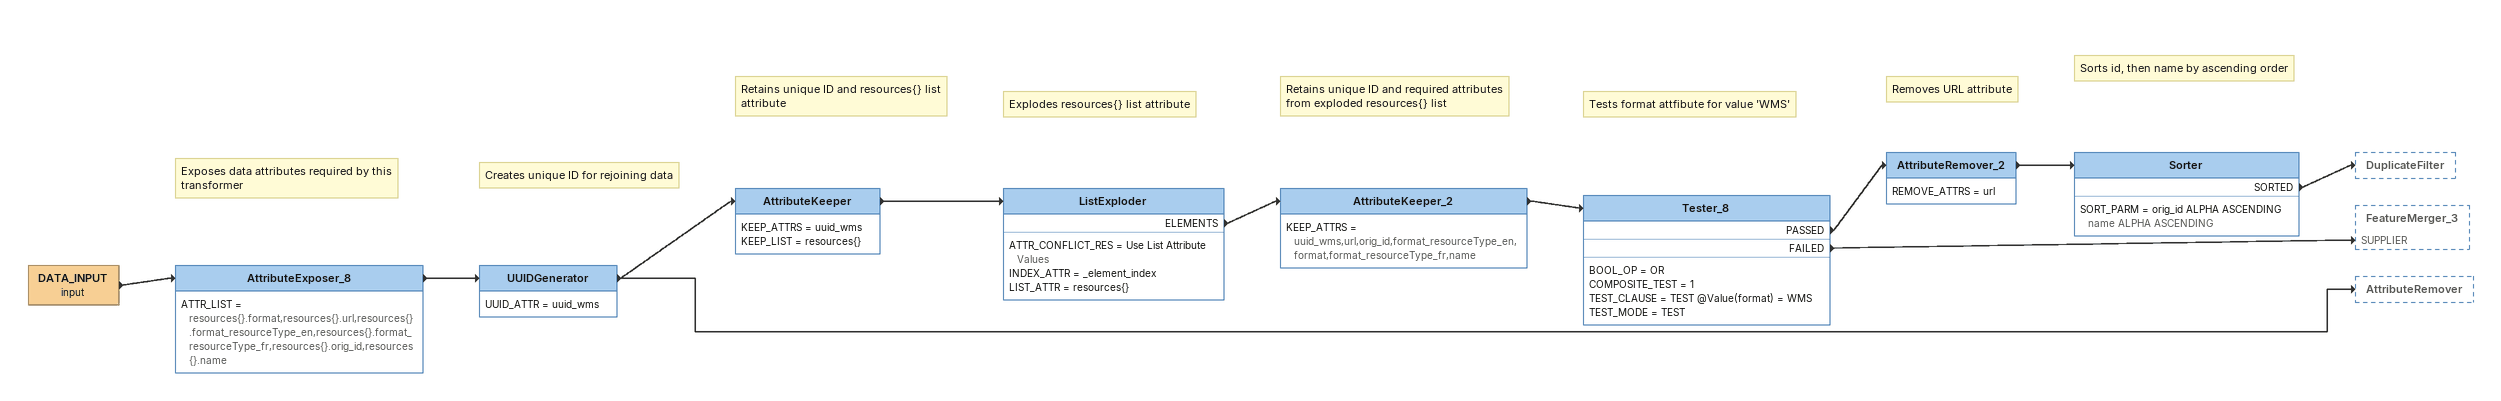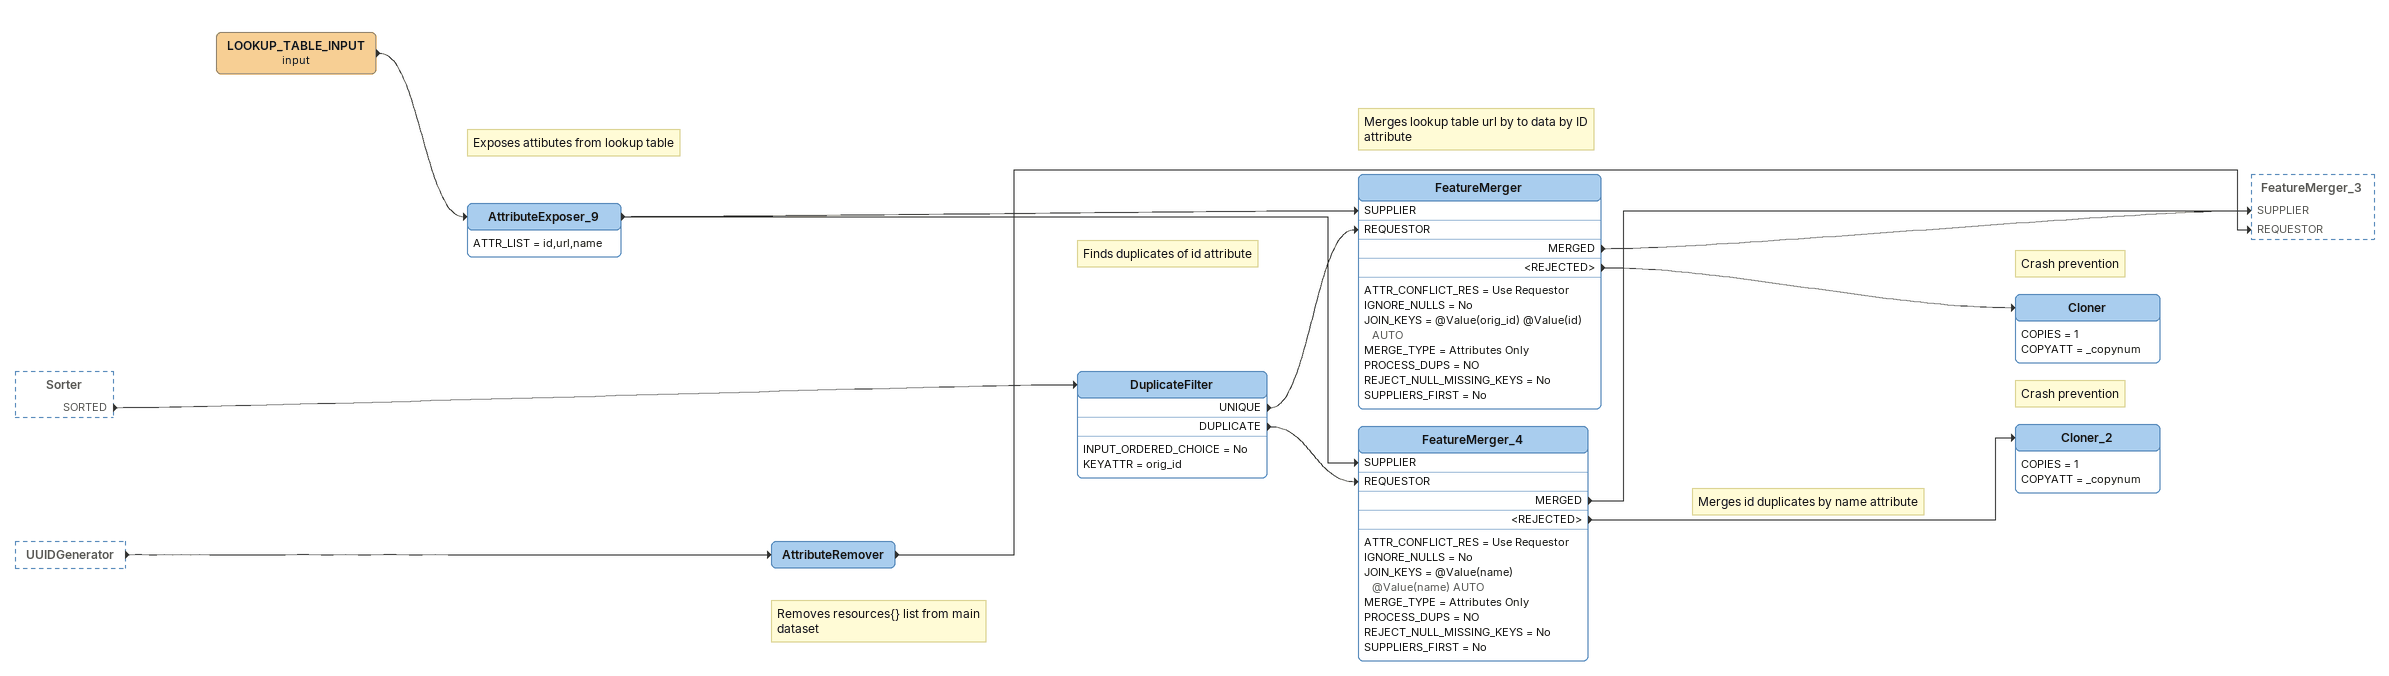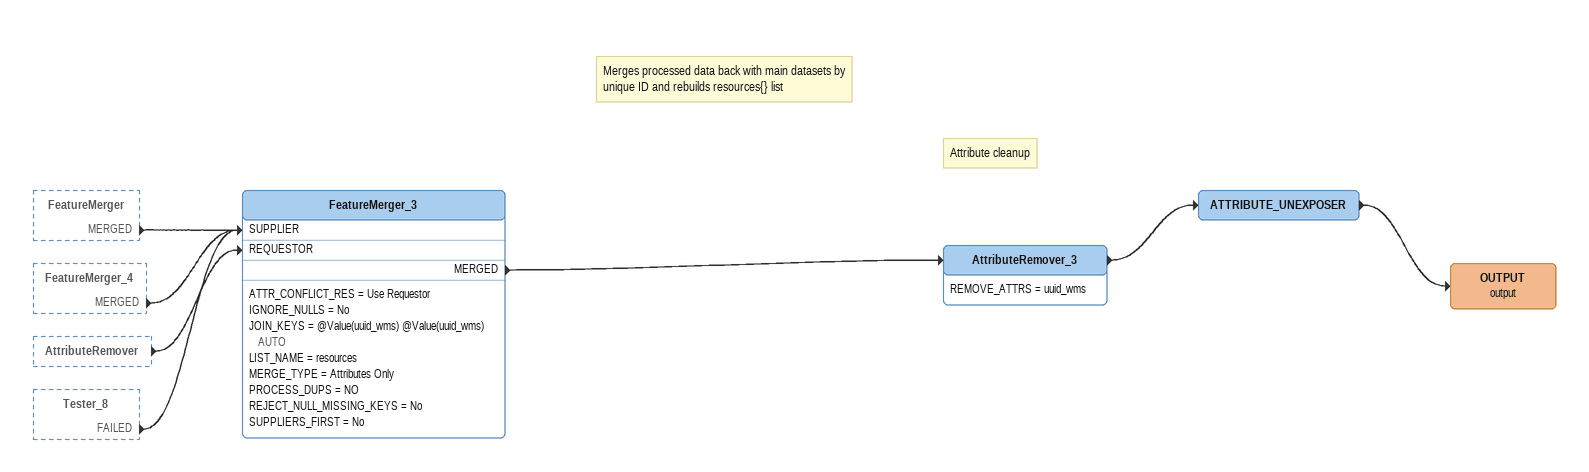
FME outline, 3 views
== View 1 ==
DATA_INPUT (input)
    -> AttributeExposer_8
Note: Exposes data attributes required by this transformer
AttributeExposer_8
    ATTR_LIST = resources{}.format,resources{}.url,resources{}.format_resourceType_en,resources{}.format_resourceType_fr,resources{}.orig_id,resources{}.name
    -> UUIDGenerator
Note: Creates unique ID for rejoining data
UUIDGenerator
    UUID_ATTR = uuid_wms
    -> AttributeKeeper
    -> AttributeRemover
Note: Retains unique ID and resources{} list attribute
AttributeKeeper
    KEEP_ATTRS = uuid_wms
    KEEP_LIST = resources{}
    -> ListExploder
Note: Explodes resources{} list attribute
ListExploder
    ATTR_CONFLICT_RES = Use List Attribute Values
    INDEX_ATTR = _element_index
    LIST_ATTR = resources{}
    ELEMENTS -> AttributeKeeper_2
Note: Retains unique ID and required attributes from exploded resources{} list
AttributeKeeper_2
    KEEP_ATTRS = uuid_wms,url,orig_id,format_resourceType_en,format,format_resourceType_fr,name
    -> Tester_8
Note: Tests format attfibute for value 'WMS'
Tester_8
    BOOL_OP = OR
    COMPOSITE_TEST = 1
    TEST_CLAUSE = TEST @Value(format) = WMS
    TEST_MODE = TEST
    PASSED -> AttributeRemover_2
    FAILED -> FeatureMerger_3 [SUPPLIER]
Note: Removes URL attribute
AttributeRemover_2
    REMOVE_ATTRS = url
    -> Sorter
Note: Sorts id, then name by ascending order
Sorter
    SORT_PARM = orig_id ALPHA ASCENDING name ALPHA ASCENDING
    SORTED -> DuplicateFilter

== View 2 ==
Sorter [outside]
    SORTED -> DuplicateFilter
UUIDGenerator [outside]
    -> AttributeRemover
Note: Finds duplicates of id attribute
DuplicateFilter
    INPUT_ORDERED_CHOICE = No
    KEYATTR = orig_id
    UNIQUE -> FeatureMerger [REQUESTOR]
    DUPLICATE -> FeatureMerger_4 [REQUESTOR]
Note: Removes resources{} list from main dataset
AttributeRemover
    -> FeatureMerger_3 [REQUESTOR]
LOOKUP_TABLE_INPUT (input)
    -> AttributeExposer_9
Note: Exposes attibutes from lookup table
AttributeExposer_9
    ATTR_LIST = id,url,name
    -> FeatureMerger [SUPPLIER]
    -> FeatureMerger_4 [SUPPLIER]
Note: Merges lookup table url by to data by ID attribute
FeatureMerger
    ATTR_CONFLICT_RES = Use Requestor
    IGNORE_NULLS = No
    JOIN_KEYS = @Value(orig_id) @Value(id) AUTO
    MERGE_TYPE = Attributes Only
    PROCESS_DUPS = NO
    REJECT_NULL_MISSING_KEYS = No
    SUPPLIERS_FIRST = No
    MERGED -> FeatureMerger_3 [SUPPLIER]
    <REJECTED> -> Cloner
Note: Crash prevention
Cloner
    COPIES = 1
    COPYATT = _copynum
Note: Merges id duplicates by name attribute
FeatureMerger_4
    ATTR_CONFLICT_RES = Use Requestor
    IGNORE_NULLS = No
    JOIN_KEYS = @Value(name) @Value(name) AUTO
    MERGE_TYPE = Attributes Only
    PROCESS_DUPS = NO
    REJECT_NULL_MISSING_KEYS = No
    SUPPLIERS_FIRST = No
    MERGED -> FeatureMerger_3 [SUPPLIER]
    <REJECTED> -> Cloner_2
Note: Crash prevention
Cloner_2
    COPIES = 1
    COPYATT = _copynum

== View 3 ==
FeatureMerger [outside]
    MERGED -> FeatureMerger_3 [SUPPLIER]
FeatureMerger_4 [outside]
    MERGED -> FeatureMerger_3 [SUPPLIER]
AttributeRemover [outside]
    -> FeatureMerger_3 [REQUESTOR]
Tester_8 [outside]
    FAILED -> FeatureMerger_3 [SUPPLIER]
Note: Merges processed data back with main datasets by unique ID and rebuilds resources{} list
FeatureMerger_3
    ATTR_CONFLICT_RES = Use Requestor
    IGNORE_NULLS = No
    JOIN_KEYS = @Value(uuid_wms) @Value(uuid_wms) AUTO
    LIST_NAME = resources
    MERGE_TYPE = Attributes Only
    PROCESS_DUPS = NO
    REJECT_NULL_MISSING_KEYS = No
    SUPPLIERS_FIRST = No
    MERGED -> AttributeRemover_3
Note: Attribute cleanup
AttributeRemover_3
    REMOVE_ATTRS = uuid_wms
    -> ATTRIBUTE_UNEXPOSER
ATTRIBUTE_UNEXPOSER
    -> OUTPUT (output)
OUTPUT (output)
